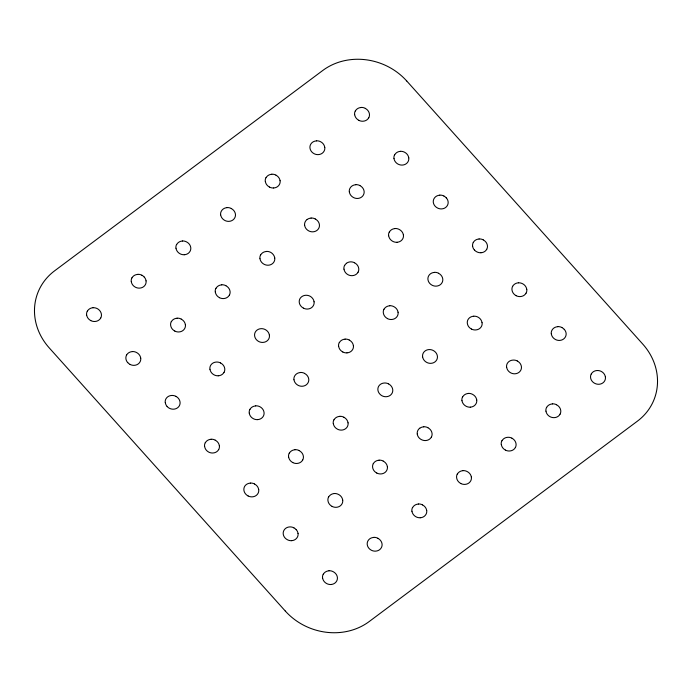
<?xml version="1.0" encoding="UTF-8"?>
<svg xmlns="http://www.w3.org/2000/svg" width="692" height="692" viewBox="0 0 692 692"><rect width="100%" height="100%" fill="white"/><g stroke="black" fill="none" stroke-linecap="round" stroke-linejoin="round"><path stroke-width="1.04" d="M406.714 80.973L642.678 344.002A60.014 54.028 21.3 0 1 654.476 363.689A60.455 54.426 21.3 0 1 655.592 395.071A60.014 54.028 21.3 0 1 637.332 421.22L369.286 621.485A60.014 54.028 21.3 0 1 348.811 631.026A60.455 54.426 21.3 0 1 314.903 629.832A60.014 54.028 21.3 0 1 285.286 611.019M285.286 611.019L49.322 347.99A60.005 54.028 21.3 0 1 37.524 328.311A60.455 54.426 21.3 0 1 36.416 296.929A60.014 54.037 21.3 0 1 54.668 270.78L322.714 70.515A60.014 54.037 21.3 0 1 343.189 60.974A60.455 54.426 21.3 0 1 377.097 62.168A60.005 54.028 21.3 0 1 406.714 80.981M100.695 318.043A7.5 6.756 21.3 0 1 94.968 321.477A7.551 6.799 21.3 0 1 90.764 320.595M90.808 320.586A7.5 6.756 21.3 0 1 86.673 315.024M87.348 311.227A7.5 6.756 21.3 0 1 89.138 309.168A7.5 6.756 21.3 0 1 93.039 307.741M86.612 315.016A7.551 6.799 21.3 0 1 87.296 311.192M93.065 307.724A7.551 6.799 21.3 0 1 97.243 308.623A7.5 6.756 21.3 0 1 99.553 310.44A7.5 6.756 21.3 0 1 101.378 314.22A7.551 6.799 21.3 0 1 100.738 318.043M131.307 281.653A7.5 6.756 21.3 0 0 135.433 287.215A7.56 6.808 21.3 0 0 139.62 288.114A7.508 6.756 21.3 0 0 145.372 284.663A7.56 6.808 21.3 0 0 146.047 280.848M131.982 277.864A7.5 6.756 21.3 0 1 137.708 274.421M131.264 281.609A7.56 6.808 21.3 0 1 131.947 277.795M137.717 274.326A7.56 6.808 21.3 0 1 141.903 275.217M141.903 275.26A7.5 6.756 21.3 0 1 144.256 277.068M144.247 277.085A7.508 6.756 21.3 0 1 146.047 280.865M184.314 254.725A7.5 6.756 21.3 0 0 190.049 251.291A7.551 6.799 21.3 0 0 190.741 247.451A7.5 6.756 21.3 0 0 186.589 241.932A7.551 6.799 21.3 0 0 182.394 240.954M176.028 248.264A7.5 6.756 21.3 0 0 180.154 253.826A7.551 6.799 21.3 0 0 184.297 254.743M176.702 244.466A7.5 6.756 21.3 0 1 182.429 241.032M175.95 248.238A7.551 6.799 21.3 0 1 176.624 244.414M220.696 214.892A7.5 6.756 21.3 0 0 224.831 220.454A7.551 6.799 21.3 0 0 228.965 221.362A7.5 6.756 21.3 0 0 234.718 217.911A7.551 6.799 21.3 0 0 235.418 214.079A7.5 6.756 21.3 0 0 231.258 208.552M227.106 207.652A7.5 6.756 21.3 0 0 221.371 211.095A7.551 6.799 21.3 0 0 220.618 214.857M227.062 207.574A7.551 6.799 21.3 0 1 231.249 208.474M273.669 187.973A7.5 6.756 21.3 0 0 279.395 184.53A7.551 6.799 21.3 0 0 280.087 180.698M269.508 187.074A7.5 6.756 21.3 0 1 265.373 181.512M266.048 177.714A7.5 6.756 21.3 0 1 271.783 174.28M275.935 175.171A7.5 6.756 21.3 0 1 280.07 180.733M273.643 187.982A7.551 6.799 21.3 0 1 269.456 187.082M265.296 181.486A7.551 6.799 21.3 0 1 265.97 177.662M271.74 174.194A7.551 6.799 21.3 0 1 275.926 175.093M316.408 140.909A7.5 6.756 21.3 0 0 310.673 144.351A7.551 6.799 21.3 0 0 309.981 148.131A7.5 6.756 21.3 0 0 314.133 153.71A7.551 6.799 21.3 0 0 318.32 154.61A7.5 6.756 21.3 0 0 324.064 151.159A7.551 6.799 21.3 0 0 324.764 147.318M316.408 140.822A7.551 6.799 21.3 0 1 320.595 141.722A7.5 6.756 21.3 0 1 324.738 147.361M368.741 117.778A7.508 6.756 21.3 0 1 363.006 121.221A7.56 6.808 21.3 0 1 358.802 120.33M358.845 120.322A7.508 6.756 21.3 0 1 354.711 114.751M355.385 110.954A7.508 6.756 21.3 0 1 361.12 107.511M365.281 108.41A7.508 6.756 21.3 0 1 369.416 113.981A7.56 6.808 21.3 0 1 368.767 117.761M354.633 114.725A7.56 6.808 21.3 0 1 355.307 110.902M361.086 107.433A7.56 6.808 21.3 0 1 365.272 108.333M127.735 362.625A7.5 6.756 21.3 0 1 125.944 358.854A7.551 6.799 21.3 0 1 126.601 355.005M126.619 355.057A7.5 6.756 21.3 0 1 128.401 352.998A7.5 6.756 21.3 0 1 132.406 351.623M130.131 364.416A7.5 6.756 21.3 0 1 127.786 362.617M140.701 358.084A7.5 6.756 21.3 0 0 136.566 352.522A7.551 6.799 21.3 0 0 132.371 351.545M130.087 364.433A7.551 6.799 21.3 0 0 134.274 365.333A7.5 6.756 21.3 0 0 140.026 361.881A7.551 6.799 21.3 0 0 140.718 358.041M174.808 331.044A7.508 6.756 21.3 0 1 170.673 325.474A7.56 6.808 21.3 0 1 171.27 321.624M171.348 321.685A7.508 6.756 21.3 0 1 177.074 318.242M181.235 319.142A7.508 6.756 21.3 0 1 185.37 324.704M174.765 331.053A7.56 6.808 21.3 0 0 178.951 331.952A7.508 6.756 21.3 0 0 184.695 328.501A7.56 6.808 21.3 0 0 185.395 324.66M177.04 318.156A7.56 6.808 21.3 0 1 181.226 319.055M229.372 295.121A7.5 6.756 21.3 0 1 223.646 298.563A7.551 6.799 21.3 0 1 219.433 297.672M219.485 297.664A7.5 6.756 21.3 0 1 215.35 292.102M216.025 288.305A7.5 6.756 21.3 0 1 221.76 284.87M225.912 285.761A7.5 6.756 21.3 0 1 230.047 291.332A7.551 6.799 21.3 0 1 229.389 295.112M215.273 292.076A7.551 6.799 21.3 0 1 215.947 288.253M221.717 284.784A7.551 6.799 21.3 0 1 225.903 285.684M260.002 258.739A7.5 6.756 21.3 0 0 264.136 264.301A7.551 6.799 21.3 0 0 268.297 265.2A7.5 6.756 21.3 0 0 272.259 263.799A7.5 6.756 21.3 0 0 274.041 261.749A7.551 6.799 21.3 0 0 274.741 257.908M260.676 254.941A7.5 6.756 21.3 0 1 266.411 251.507M259.941 258.696A7.551 6.799 21.3 0 1 260.625 254.881M266.394 251.412A7.551 6.799 21.3 0 1 270.572 252.312A7.5 6.756 21.3 0 1 272.925 254.206A7.5 6.756 21.3 0 1 274.715 257.952M304.653 225.358A7.5 6.756 21.3 0 0 308.788 230.92A7.551 6.799 21.3 0 0 312.974 231.82A7.5 6.756 21.3 0 0 318.718 228.369A7.551 6.799 21.3 0 0 319.393 224.545A7.5 6.756 21.3 0 0 315.267 219.009M307.118 219.511A7.5 6.756 21.3 0 0 305.328 221.561A7.551 6.799 21.3 0 0 304.618 225.315M311.063 218.032A7.551 6.799 21.3 0 1 315.249 218.931M307.144 219.511A7.5 6.756 21.3 0 1 311.106 218.11M349.373 191.969A7.5 6.756 21.3 0 0 353.5 197.531A7.551 6.799 21.3 0 0 357.643 198.448A7.5 6.756 21.3 0 0 361.605 197.047A7.5 6.756 21.3 0 0 363.395 194.997A7.551 6.799 21.3 0 0 364.087 191.156A7.5 6.756 21.3 0 0 359.935 185.638M355.774 184.738A7.5 6.756 21.3 0 0 350.048 188.172A7.551 6.799 21.3 0 0 349.296 191.944M355.74 184.66A7.551 6.799 21.3 0 1 359.927 185.551M394.033 158.589A7.508 6.756 21.3 0 0 395.833 162.369A7.5 6.756 21.3 0 0 398.159 164.168A7.56 6.808 21.3 0 0 402.32 165.068A7.5 6.756 21.3 0 0 406.282 163.675A7.508 6.756 21.3 0 0 408.064 161.617A7.56 6.808 21.3 0 0 408.764 157.776M394.708 154.792A7.508 6.756 21.3 0 1 400.443 151.349M408.738 157.819A7.508 6.756 21.3 0 0 404.604 152.249A7.56 6.808 21.3 0 0 400.409 151.314M393.964 158.563A7.56 6.808 21.3 0 1 394.639 154.74M167.127 406.472A7.5 6.756 21.3 0 1 165.336 402.701M175.898 396.36A7.5 6.756 21.3 0 1 180.024 401.922A7.551 6.799 21.3 0 1 179.375 405.702A7.5 6.756 21.3 0 1 177.567 407.77A7.5 6.756 21.3 0 1 173.605 409.171A7.551 6.799 21.3 0 1 169.419 408.271A7.5 6.756 21.3 0 1 167.092 406.472M165.25 402.666A7.551 6.799 21.3 0 1 165.933 398.851A7.5 6.756 21.3 0 1 171.737 395.461A7.551 6.799 21.3 0 1 175.88 396.317M224.026 372.339A7.508 6.756 21.3 0 1 218.291 375.782M210.005 369.32A7.508 6.756 21.3 0 0 214.131 374.882A7.56 6.808 21.3 0 0 218.274 375.791M209.927 369.286A7.56 6.808 21.3 0 1 210.602 365.471A7.5 6.756 21.3 0 1 216.354 362.054A7.56 6.808 21.3 0 1 220.558 362.937M224.052 372.322A7.56 6.808 21.3 0 0 224.727 368.507A7.5 6.756 21.3 0 0 220.506 362.954M269.396 335.162A7.551 6.799 21.3 0 1 268.721 338.985A7.5 6.756 21.3 0 1 262.969 342.402A7.551 6.799 21.3 0 1 258.765 341.519A7.5 6.756 21.3 0 1 254.639 335.957A7.551 6.799 21.3 0 1 255.296 332.117A7.5 6.756 21.3 0 1 261.022 328.674A7.551 6.799 21.3 0 1 265.226 329.565A7.5 6.756 21.3 0 1 269.361 335.127M303.485 308.13A7.5 6.756 21.3 0 1 301.132 306.322A7.5 6.756 21.3 0 1 299.29 302.56A7.551 6.799 21.3 0 1 299.947 298.719A7.5 6.756 21.3 0 1 301.755 296.712A7.5 6.756 21.3 0 1 305.717 295.285A7.551 6.799 21.3 0 1 309.904 296.15A7.5 6.756 21.3 0 1 312.23 297.984A7.5 6.756 21.3 0 1 314.047 301.79M303.442 308.139A7.551 6.799 21.3 0 0 307.629 309.039A7.5 6.756 21.3 0 0 313.372 305.587A7.551 6.799 21.3 0 0 314.073 301.755M358.049 272.207A7.5 6.756 21.3 0 1 352.323 275.65A7.551 6.799 21.3 0 1 348.119 274.759A7.5 6.756 21.3 0 1 344.028 269.188M344.702 265.391A7.5 6.756 21.3 0 1 346.493 263.341M354.598 262.848A7.5 6.756 21.3 0 1 358.724 268.409A7.551 6.799 21.3 0 1 358.067 272.19M343.95 269.162A7.551 6.799 21.3 0 1 344.625 265.339M354.581 262.77A7.551 6.799 21.3 0 0 350.394 261.87A7.5 6.756 21.3 0 0 346.433 263.306M396.992 242.269A7.5 6.756 21.3 0 0 402.718 238.835A7.551 6.799 21.3 0 0 403.419 234.995M388.705 235.816A7.5 6.756 21.3 0 0 392.831 241.378A7.551 6.799 21.3 0 0 396.974 242.287M389.38 232.019A7.5 6.756 21.3 0 1 395.106 228.576M403.393 235.038A7.5 6.756 21.3 0 0 399.267 229.476A7.551 6.799 21.3 0 0 395.071 228.498M388.619 235.782A7.551 6.799 21.3 0 1 389.302 231.967M439.775 195.196A7.508 6.756 21.3 0 0 434.04 198.63A7.56 6.808 21.3 0 0 433.313 202.427A7.508 6.756 21.3 0 0 437.5 207.998A7.56 6.808 21.3 0 0 441.643 208.906A7.508 6.756 21.3 0 0 447.395 205.455A7.56 6.808 21.3 0 0 448.096 201.614A7.5 6.747 21.3 0 0 446.279 197.86M443.935 196.087A7.508 6.756 21.3 0 1 446.288 197.895M439.74 195.109A7.56 6.808 21.3 0 1 443.927 196.009M218.681 449.558A7.5 6.756 21.3 0 1 212.946 452.992A7.551 6.799 21.3 0 1 208.742 452.11A7.5 6.756 21.3 0 1 204.659 446.53M205.334 442.742A7.5 6.756 21.3 0 1 211.06 439.299M215.221 440.198A7.5 6.756 21.3 0 1 219.355 445.76M204.581 446.504A7.551 6.799 21.3 0 1 205.256 442.681M211.025 439.221A7.551 6.799 21.3 0 1 215.212 440.121M219.373 445.717A7.551 6.799 21.3 0 1 218.698 449.541M249.284 413.167A7.5 6.756 21.3 0 0 253.419 418.729A7.56 6.808 21.3 0 0 257.606 419.629M249.959 409.37A7.5 6.756 21.3 0 1 255.685 405.936M249.25 413.124A7.56 6.808 21.3 0 1 249.924 409.301M255.694 405.832A7.56 6.808 21.3 0 1 259.881 406.732A7.508 6.756 21.3 0 1 264.024 412.38A7.56 6.808 21.3 0 1 263.349 416.177A7.508 6.756 21.3 0 1 257.623 419.62M294.005 379.778A7.5 6.756 21.3 0 0 298.14 385.34A7.551 6.799 21.3 0 0 302.274 386.248A7.5 6.756 21.3 0 0 308.026 382.797A7.551 6.799 21.3 0 0 308.727 378.965A7.5 6.756 21.3 0 0 304.575 373.438M300.415 372.547A7.5 6.756 21.3 0 0 294.68 375.981A7.551 6.799 21.3 0 0 293.927 379.752M300.371 372.46A7.551 6.799 21.3 0 1 304.558 373.36M346.969 352.859A7.5 6.756 21.3 0 0 352.704 349.425A7.551 6.799 21.3 0 0 353.396 345.585M342.808 351.968A7.5 6.756 21.3 0 1 338.682 346.407M339.357 342.609A7.5 6.756 21.3 0 1 345.083 339.167M349.244 340.066A7.5 6.756 21.3 0 1 353.378 345.628M346.952 352.877A7.551 6.799 21.3 0 1 342.765 351.977M338.604 346.372A7.551 6.799 21.3 0 1 339.279 342.557M345.048 339.089A7.551 6.799 21.3 0 1 349.235 339.988M387.485 318.588A7.5 6.756 21.3 0 1 383.359 313.026A7.551 6.799 21.3 0 1 383.956 309.177M384.034 309.229A7.5 6.756 21.3 0 1 389.76 305.786M398.047 312.248A7.5 6.756 21.3 0 0 393.921 306.686A7.551 6.799 21.3 0 0 389.726 305.708M387.442 318.597A7.551 6.799 21.3 0 0 391.629 319.496A7.5 6.756 21.3 0 0 397.372 316.045A7.551 6.799 21.3 0 0 398.073 312.213M434.386 272.423A7.5 6.756 21.3 0 0 428.659 275.866A7.551 6.799 21.3 0 0 427.967 279.637A7.5 6.756 21.3 0 0 432.111 285.225A7.551 6.799 21.3 0 0 436.297 286.125A7.5 6.756 21.3 0 0 442.05 282.673A7.551 6.799 21.3 0 0 442.742 278.833A7.5 6.756 21.3 0 0 438.59 273.314M434.394 272.337A7.551 6.799 21.3 0 1 438.581 273.236M474.435 250.037A7.5 6.756 21.3 0 1 472.636 246.265M473.311 242.477A7.5 6.756 21.3 0 1 475.101 240.418A7.508 6.756 21.3 0 1 479.098 239.025M486.718 249.293A7.508 6.756 21.3 0 1 480.983 252.736M474.47 250.028A7.508 6.756 21.3 0 0 476.823 251.836A7.56 6.808 21.3 0 0 480.975 252.744M483.258 239.925A7.508 6.756 21.3 0 1 487.402 245.496A7.56 6.808 21.3 0 1 486.744 249.276M472.619 246.24A7.56 6.808 21.3 0 1 473.293 242.416M479.063 238.948A7.56 6.808 21.3 0 1 483.25 239.847M248.117 495.939A7.5 6.756 21.3 0 1 245.764 494.131A7.5 6.756 21.3 0 1 243.93 490.368A7.551 6.799 21.3 0 1 244.587 486.528A7.5 6.756 21.3 0 1 246.387 484.512A7.5 6.756 21.3 0 1 250.392 483.137M254.552 484.037A7.5 6.756 21.3 0 1 258.687 489.599M248.073 495.948A7.551 6.799 21.3 0 0 252.26 496.847A7.5 6.756 21.3 0 0 258.012 493.396A7.551 6.799 21.3 0 0 258.704 489.555M250.357 483.059A7.551 6.799 21.3 0 1 254.544 483.959M302.681 460.016A7.508 6.756 21.3 0 1 296.946 463.458A7.56 6.808 21.3 0 1 292.751 462.567M292.794 462.559A7.508 6.756 21.3 0 1 288.659 456.997M289.334 453.199A7.508 6.756 21.3 0 1 295.06 449.757M299.221 450.656A7.508 6.756 21.3 0 1 303.356 456.218A7.56 6.808 21.3 0 1 302.707 459.998M288.581 456.962A7.56 6.808 21.3 0 1 289.256 453.148M295.026 449.679A7.56 6.808 21.3 0 1 299.212 450.578M333.336 423.616A7.5 6.756 21.3 0 0 337.471 429.178A7.551 6.799 21.3 0 0 341.606 430.095A7.5 6.756 21.3 0 0 345.567 428.694A7.5 6.756 21.3 0 0 347.358 426.644A7.551 6.799 21.3 0 0 348.05 422.803M334.011 419.819A7.5 6.756 21.3 0 1 339.737 416.385M343.898 417.285A7.5 6.756 21.3 0 1 348.033 422.847M333.259 423.59A7.551 6.799 21.3 0 1 333.933 419.767M339.703 416.307A7.551 6.799 21.3 0 1 343.889 417.207M388.515 383.896A7.5 6.756 21.3 0 1 390.868 385.703A7.5 6.756 21.3 0 1 392.701 389.44A7.551 6.799 21.3 0 1 392.053 393.246A7.5 6.756 21.3 0 1 386.3 396.706A7.551 6.799 21.3 0 1 382.096 395.815A7.5 6.756 21.3 0 1 379.787 393.999A7.5 6.756 21.3 0 1 377.944 390.236A7.551 6.799 21.3 0 1 378.602 386.395A7.5 6.756 21.3 0 1 384.354 383.005A7.551 6.799 21.3 0 1 388.558 383.861M422.639 356.873A7.5 6.756 21.3 0 0 426.774 362.435A7.551 6.799 21.3 0 0 430.96 363.335A7.5 6.756 21.3 0 0 436.704 359.883A7.551 6.799 21.3 0 0 437.379 356.069A7.5 6.756 21.3 0 0 433.209 350.481A7.551 6.799 21.3 0 0 429.049 349.581A7.5 6.756 21.3 0 0 425.087 350.982A7.5 6.756 21.3 0 0 423.296 353.032A7.551 6.799 21.3 0 0 422.604 356.838M471.486 329.055A7.5 6.756 21.3 0 1 467.359 323.493A7.551 6.799 21.3 0 1 467.974 319.661A7.5 6.756 21.3 0 1 473.7 316.227M473.743 316.192A7.551 6.799 21.3 0 1 477.93 317.092A7.5 6.756 21.3 0 1 481.995 322.68M482.09 322.697A7.551 6.799 21.3 0 1 481.416 326.512A7.5 6.756 21.3 0 1 475.646 329.946A7.551 6.799 21.3 0 1 471.442 329.063M526.05 293.131A7.508 6.756 21.3 0 1 520.315 296.574A7.56 6.808 21.3 0 1 516.12 295.683M516.154 295.674A7.508 6.756 21.3 0 1 512.019 290.104A7.56 6.808 21.3 0 1 512.642 286.28M512.694 286.306A7.508 6.756 21.3 0 1 514.485 284.256A7.508 6.756 21.3 0 1 518.394 282.829M526.724 289.334A7.508 6.756 21.3 0 0 524.934 285.554A7.508 6.756 21.3 0 0 522.555 283.729A7.56 6.808 21.3 0 0 518.42 282.812M526.776 289.325A7.56 6.808 21.3 0 1 526.102 293.14M291.6 540.668A7.5 6.756 21.3 0 0 297.335 537.234A7.551 6.799 21.3 0 0 298.053 533.42M296.211 529.657A7.5 6.756 21.3 0 1 298.01 533.437M293.884 527.814A7.551 6.799 21.3 0 0 289.697 526.915A7.5 6.756 21.3 0 0 283.928 530.383A7.551 6.799 21.3 0 0 283.253 534.198A7.5 6.756 21.3 0 0 287.448 539.769A7.551 6.799 21.3 0 0 291.583 540.686M293.815 527.84A7.5 6.756 21.3 0 1 296.167 529.648M332.117 506.397A7.508 6.756 21.3 0 1 327.982 500.826A7.56 6.808 21.3 0 1 328.579 496.977M328.657 497.029A7.508 6.756 21.3 0 1 330.447 494.979A7.508 6.756 21.3 0 1 334.348 493.552M342.678 500.057A7.508 6.756 21.3 0 0 340.888 496.276A7.508 6.756 21.3 0 0 338.509 494.451A7.56 6.808 21.3 0 0 334.348 493.508M332.073 506.406A7.56 6.808 21.3 0 0 336.26 507.305A7.508 6.756 21.3 0 0 342.004 503.854A7.56 6.808 21.3 0 0 342.704 500.013M376.777 473.034A7.5 6.756 21.3 0 1 372.642 467.472A7.551 6.799 21.3 0 1 373.273 463.631M373.317 463.675A7.5 6.756 21.3 0 1 379.043 460.232M383.204 461.132A7.5 6.756 21.3 0 1 385.556 462.939A7.5 6.756 21.3 0 1 387.356 466.676M376.751 473.025A7.551 6.799 21.3 0 0 380.929 473.925A7.5 6.756 21.3 0 0 384.89 472.532A7.5 6.756 21.3 0 0 386.681 470.474A7.551 6.799 21.3 0 0 387.382 466.642M379.026 460.137A7.551 6.799 21.3 0 1 383.212 461.036M417.276 434.074A7.5 6.756 21.3 0 0 419.067 437.846A7.5 6.756 21.3 0 0 421.463 439.645A7.551 6.799 21.3 0 0 425.606 440.553A7.5 6.756 21.3 0 0 431.358 437.102M419.733 428.218A7.5 6.756 21.3 0 0 417.951 430.277A7.551 6.799 21.3 0 0 417.259 434.048M419.776 428.244A7.5 6.756 21.3 0 1 423.738 426.843M427.898 427.743A7.5 6.756 21.3 0 1 432.033 433.304A7.551 6.799 21.3 0 1 431.375 437.084M423.703 426.765A7.551 6.799 21.3 0 1 427.89 427.665M470.301 407.155A7.5 6.756 21.3 0 0 476.027 403.721A7.551 6.799 21.3 0 0 476.727 399.881M462.014 400.703A7.5 6.756 21.3 0 0 466.14 406.265A7.551 6.799 21.3 0 0 470.283 407.173M462.688 396.905A7.5 6.756 21.3 0 1 468.415 393.463M476.702 399.924A7.5 6.756 21.3 0 0 472.575 394.362A7.551 6.799 21.3 0 0 468.38 393.385M461.927 400.668A7.551 6.799 21.3 0 1 462.611 396.853M506.682 367.322A7.5 6.756 21.3 0 0 510.808 372.884A7.551 6.799 21.3 0 0 514.952 373.792A7.5 6.756 21.3 0 0 520.704 370.35A7.551 6.799 21.3 0 0 521.396 366.509A7.5 6.756 21.3 0 0 517.244 360.99M506.605 367.296A7.551 6.799 21.3 0 1 507.279 363.473A7.5 6.756 21.3 0 1 513.083 360.091A7.551 6.799 21.3 0 1 517.235 360.904M551.342 333.942A7.508 6.756 21.3 0 0 555.477 339.512A7.56 6.808 21.3 0 0 559.629 340.421A7.508 6.756 21.3 0 0 565.373 336.969A7.56 6.808 21.3 0 0 566.082 333.129A7.5 6.747 21.3 0 0 564.257 329.375M557.752 326.702A7.508 6.756 21.3 0 0 552.017 330.145A7.56 6.808 21.3 0 0 551.273 333.907M561.913 327.601A7.508 6.756 21.3 0 1 564.274 329.409M557.717 326.624A7.56 6.808 21.3 0 1 561.904 327.515M330.932 584.506A7.5 6.756 21.3 0 0 336.658 581.064A7.551 6.799 21.3 0 0 337.359 577.232A7.5 6.756 21.3 0 0 333.207 571.704A7.551 6.799 21.3 0 0 329.003 570.727M322.636 578.045A7.5 6.756 21.3 0 0 326.771 583.607A7.551 6.799 21.3 0 0 330.914 584.515M323.311 574.248A7.5 6.756 21.3 0 1 329.046 570.813M322.558 578.019A7.551 6.799 21.3 0 1 323.233 574.196M373.671 537.45A7.5 6.756 21.3 0 0 367.945 540.885A7.56 6.808 21.3 0 0 367.253 544.665A7.5 6.756 21.3 0 0 371.396 550.244A7.56 6.808 21.3 0 0 375.583 551.143A7.508 6.756 21.3 0 0 381.335 547.692A7.56 6.808 21.3 0 0 382.036 543.851A7.508 6.756 21.3 0 0 377.875 538.324M373.68 537.347A7.56 6.808 21.3 0 1 377.867 538.246M420.278 517.754A7.5 6.756 21.3 0 0 426.004 514.312A7.551 6.799 21.3 0 0 426.704 510.48M411.991 511.293A7.5 6.756 21.3 0 0 416.117 516.855A7.551 6.799 21.3 0 0 420.26 517.763M412.666 507.496A7.5 6.756 21.3 0 1 418.392 504.061M422.553 504.952A7.5 6.756 21.3 0 1 426.679 510.514M411.904 511.267A7.551 6.799 21.3 0 1 412.588 507.444M418.357 503.975A7.551 6.799 21.3 0 1 422.535 504.875M460.794 483.474A7.5 6.756 21.3 0 1 456.659 477.913A7.551 6.799 21.3 0 1 457.256 474.063M457.334 474.115A7.5 6.756 21.3 0 1 463.069 470.681M471.356 477.143A7.5 6.756 21.3 0 0 467.221 471.581A7.551 6.799 21.3 0 0 463.026 470.603M460.742 483.492A7.551 6.799 21.3 0 0 464.929 484.391A7.5 6.756 21.3 0 0 470.681 480.94A7.551 6.799 21.3 0 0 471.373 477.099M515.358 447.56A7.5 6.756 21.3 0 1 509.623 450.994A7.551 6.799 21.3 0 1 505.419 450.111M505.471 450.103A7.5 6.756 21.3 0 1 501.337 444.541M502.011 440.743A7.5 6.756 21.3 0 1 507.738 437.301A7.551 6.799 21.3 0 1 511.89 438.123M511.898 438.2A7.5 6.756 21.3 0 1 516.033 443.762A7.551 6.799 21.3 0 1 515.376 447.542M501.259 444.506A7.551 6.799 21.3 0 1 501.934 440.692M545.988 411.178A7.5 6.756 21.3 0 0 550.123 416.74A7.551 6.799 21.3 0 0 554.283 417.631A7.5 6.756 21.3 0 0 558.245 416.238A7.5 6.756 21.3 0 0 560.027 414.179M546.663 407.38A7.5 6.756 21.3 0 1 552.398 403.938M545.945 411.152A7.551 6.799 21.3 0 1 546.619 407.337M552.372 403.843A7.551 6.799 21.3 0 1 556.558 404.742M560.053 414.171A7.551 6.799 21.3 0 0 560.728 410.347A7.5 6.756 21.3 0 0 556.576 404.82M591.297 373.983A7.5 6.756 21.3 0 1 593.079 371.933A7.508 6.756 21.3 0 1 597.075 370.54A7.56 6.808 21.3 0 1 601.236 371.405A7.508 6.756 21.3 0 1 605.379 377.01M591.271 373.931A7.56 6.808 21.3 0 0 590.596 377.745A7.5 6.756 21.3 0 0 592.413 381.552A7.5 6.756 21.3 0 0 594.8 383.359A7.56 6.808 21.3 0 0 598.952 384.259A7.5 6.756 21.3 0 0 602.914 382.858A7.508 6.756 21.3 0 0 604.704 380.808A7.56 6.808 21.3 0 0 605.405 376.967"/></g></svg>
